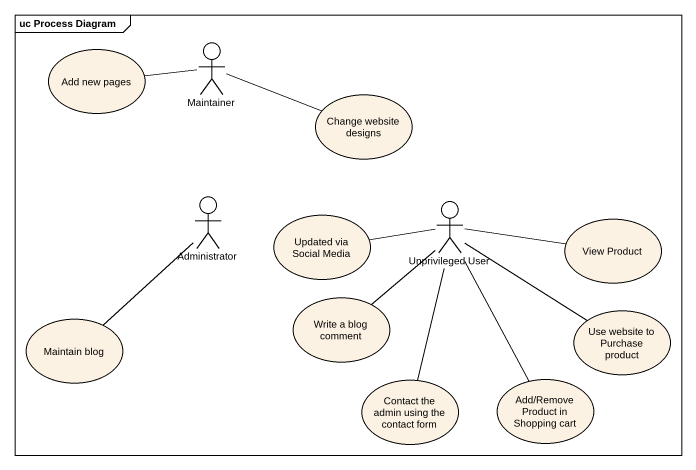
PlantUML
@startuml
mainframe uc Process Diagram
actor Maintainer
usecase "Add new pages" as Add_new_pages
usecase "Change website designs" as Change_website_designs
actor Administrator
actor "Unprivileged User" as Unprivileged_User
usecase "Updated via Social Media" as Updated_via_Social_Media
usecase "View Product" as View_Product
usecase "Maintain blog" as Maintain_blog
usecase "Write a blog comment" as Write_a_blog_comment
usecase "Use website to Purchase product" as Use_website_to_Purchase
usecase "Contact the admin using the contact form" as Contact_the_admin_using_the
usecase "Add/Remove Product in Shopping cart" as Add_Remove_Product_in
Maintainer -left- Add_new_pages
Maintainer -right- Change_website_designs
Updated_via_Social_Media -right- Unprivileged_User
View_Product -left- Unprivileged_User
Maintain_blog -up- Administrator
Write_a_blog_comment -up- Unprivileged_User
Use_website_to_Purchase -left- Unprivileged_User
Contact_the_admin_using_the -up- Unprivileged_User
Add_Remove_Product_in -up- Unprivileged_User
@enduml
